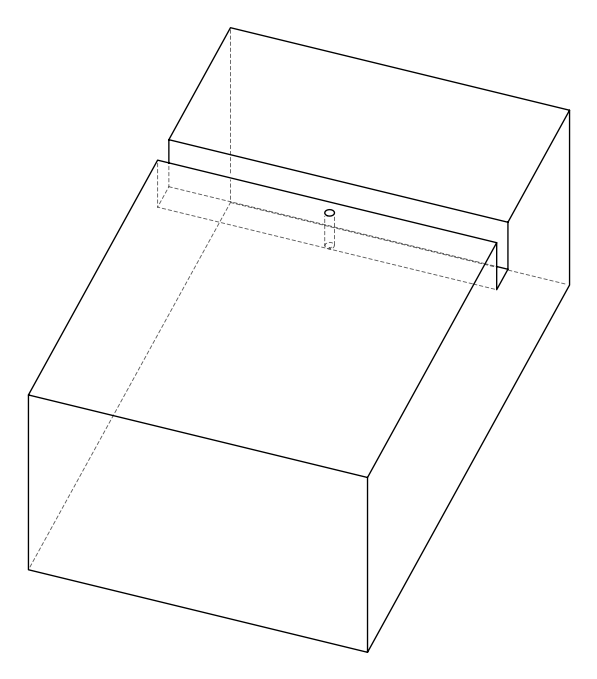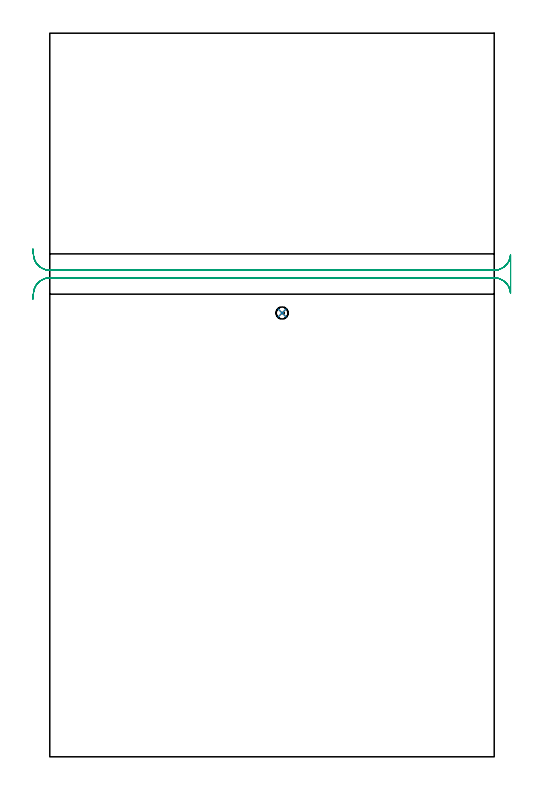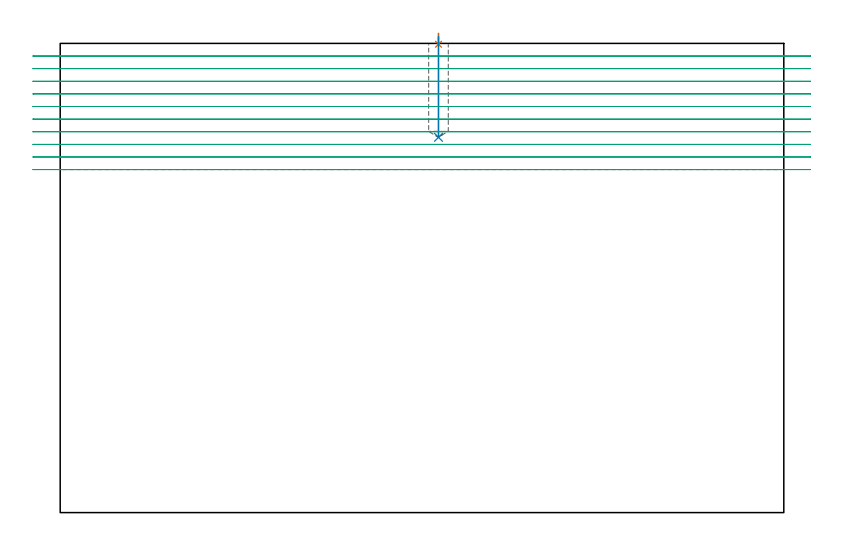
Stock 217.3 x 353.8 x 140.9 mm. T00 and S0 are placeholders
(PLAN: 3 operations, 2 tool changes, 10.5 min)
(1 SPOT_DRILL | STEP1POCKET | NXT0321_9005460120000 | 0.03 min | 0 mm3)
(2 DRILL_BLIND_HOLE_INTO_CENTER | STEP1POCKET | UGT0301_182 | 0.12 min | 731 mm3)
(3 MILL_RECTANGULAR_SLOT | SLOT_RECTANGULAR | NXT0201_012 | Follow Part, ap 4, ae 75% | 10.3 min | 162243 mm3)
(TOOL NXT0321_9005460120000 | NC Spot Drill, 142deg, 12mm, Carbide, Uncoated | D12 PA142 FL30 Z2)
(TOOL UGT0301_182 | Twist Drill 5.9 mm | D5.9 PA118 FL55 Z2)
(TOOL NXT0201_012 | ENDMILL 16mm [2P460-1600-NA 1630] | D16 FL38 Z6)
(OP 1 SPOT_DRILL)
G17 G21 G94 G90
T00 M6
G54
G17 G0 G90 X113.6 Y217. S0 M3
G43 Z150.9 H0
G94 G81 G98 Z140.646 F250. R143.9
G80
M5
M2
(OP 2 DRILL_BLIND_HOLE_INTO_CENTER)
G17 G21 G94 G90
T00 M6
G54
G17 G0 G90 X113.6 Y217. S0 M3
G43 Z150.9 H0
G94 G81 G98 Z112.7 F250. R142.9
G80
M5
M2
(OP 3 MILL_RECTANGULAR_SLOT)
G17 G21 G94 G90
T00 M6
G54
G17 G0 G90 X-8.23 Y223.903 S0 M3
G43 Z150.9 H1
Z137.11
G94 G1 X-7.97 Y226.892 F250.
G2 X0. Y234.2 R8. F500.
G1 X217.3
G2 X225.29 Y226.6 R8.
G1 X225.3
Y245.5
X225.29
G2 X217.3 Y237.9 R8.
G1 X0.
G2 X-7.97 Y245.208 R8.
G1 X-8.23 Y248.197 F250.
G0 Y223.903 Z133.32
G1 X-7.97 Y226.892
G2 X0. Y234.2 R8. F500.
G1 X217.3
G2 X225.29 Y226.6 R8.
G1 X225.3
Y245.5
X225.29
G2 X217.3 Y237.9 R8.
G1 X0.
G2 X-7.97 Y245.208 R8.
G1 X-8.23 Y248.197 F250.
G0 Y223.903 Z129.53
G1 X-7.97 Y226.892
G2 X0. Y234.2 R8. F500.
G1 X217.3
G2 X225.29 Y226.6 R8.
G1 X225.3
Y245.5
X225.29
G2 X217.3 Y237.9 R8.
G1 X0.
G2 X-7.97 Y245.208 R8.
G1 X-8.23 Y248.197 F250.
G0 Y223.903 Z125.74
G1 X-7.97 Y226.892
G2 X0. Y234.2 R8. F500.
G1 X217.3
G2 X225.29 Y226.6 R8.
G1 X225.3
Y245.5
X225.29
G2 X217.3 Y237.9 R8.
G1 X0.
G2 X-7.97 Y245.208 R8.
G1 X-8.23 Y248.197 F250.
G0 Y223.903 Z121.95
G1 X-7.97 Y226.892
G2 X0. Y234.2 R8. F500.
G1 X217.3
G2 X225.29 Y226.6 R8.
G1 X225.3
Y245.5
X225.29
G2 X217.3 Y237.9 R8.
G1 X0.
G2 X-7.97 Y245.208 R8.
G1 X-8.23 Y248.197 F250.
G0 Y223.903 Z118.16
G1 X-7.97 Y226.892
G2 X0. Y234.2 R8. F500.
G1 X217.3
G2 X225.29 Y226.6 R8.
G1 X225.3
Y245.5
X225.29
G2 X217.3 Y237.9 R8.
G1 X0.
G2 X-7.97 Y245.208 R8.
G1 X-8.23 Y248.197 F250.
G0 Y223.903 Z114.37
G1 X-7.97 Y226.892
G2 X0. Y234.2 R8. F500.
G1 X217.3
G2 X225.29 Y226.6 R8.
G1 X225.3
Y245.5
X225.29
G2 X217.3 Y237.9 R8.
G1 X0.
G2 X-7.97 Y245.208 R8.
G1 X-8.23 Y248.197 F250.
G0 Y223.903 Z110.58
G1 X-7.97 Y226.892
G2 X0. Y234.2 R8. F500.
G1 X217.3
G2 X225.29 Y226.6 R8.
G1 X225.3
Y245.5
X225.29
G2 X217.3 Y237.9 R8.
G1 X0.
G2 X-7.97 Y245.208 R8.
G1 X-8.23 Y248.197 F250.
G0 Y223.903 Z106.79
G1 X-7.97 Y226.892
G2 X0. Y234.2 R8. F500.
G1 X217.3
G2 X225.29 Y226.6 R8.
G1 X225.3
Y245.5
X225.29
G2 X217.3 Y237.9 R8.
G1 X0.
G2 X-7.97 Y245.208 R8.
G1 X-8.23 Y248.197 F250.
G0 Y223.903 Z103.
G1 X-7.97 Y226.892
G2 X0. Y234.2 R8. F500.
G1 X217.3
G2 X225.29 Y226.6 R8.
G1 X225.3
Y245.5
X225.29
G2 X217.3 Y237.9 R8.
G1 X0.
G2 X-7.97 Y245.208 R8.
G1 X-8.23 Y248.197 F250.
G0 Z150.9
M5
M2
